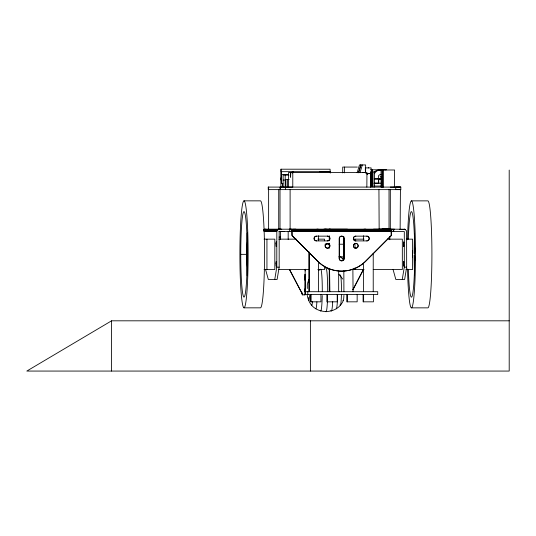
<?xml version="1.0" encoding="UTF-8"?>
<svg xmlns="http://www.w3.org/2000/svg" width="536" height="536" viewBox="0 0 536 536"><rect width="100%" height="100%" fill="white"/><g stroke="black" fill="none" stroke-linecap="round" stroke-linejoin="round"><path stroke-width="0.8" d="M266.941 269.541L266.941 239.15M268.623 229.187L268.623 187.091L268.235 187.091L268.235 189.623L400.807 189.63L400.807 187.098L280.013 187.084L280.013 229.18M274.747 279.511L276.797 267.163L276.824 231.244L277.494 229.877L279.169 229.18M278.72 229.187L278.727 189.623M265.528 269.367L268.335 279.511L277.112 279.511L279.169 267.163L279.169 231.552M280.402 189.617L280.402 187.084M280.562 239.465L280.562 231.552L283.953 231.559M280.864 187.091L280.864 169.202L330.069 169.209L330.276 173.061M281.145 169.202L281.145 171.674L330.069 171.674M281.36 171.674L281.36 183.366L282.934 183.366M282.392 183.366L282.392 187.091L268.235 187.091M288.938 175.125L283.135 175.125L283.135 187.091L285.192 187.091L285.192 175.125M285.447 189.617L285.454 187.084M288.984 179.493L285.882 179.493L285.882 187.091L287.39 187.084L287.39 179.493L288.944 179.493M288.18 239.471L288.18 231.552M288.582 187.084L288.582 172.525L366.952 172.525L366.852 187.084M289.742 231.559L289.742 229.18M290.11 229.18L290.11 189.617M290.566 172.525L290.566 177.269L290.8 172.525M291.624 231.559L291.953 229.2L292.107 235.512L317.359 260.838A34.203 34.103 -90 0 0 366.115 260.838L391.367 235.518L391.213 229.207M317.359 260.838L291.926 235.512L291.926 231.559M292.261 173.061L292.261 171.674L293.299 171.674M292.783 172.525L292.783 187.084L287.39 187.084M304.997 291.571L305.178 274.285A21.494 21.433 -90 0 1 305.426 269.266M305.178 274.285L305.178 294.86L302.271 294.86A4.75 0.362 -90 0 1 301.956 292.489M307.811 294.545L307.811 291.698M308.91 291.698L308.917 251.605M309.279 291.698L309.279 252.436M310.585 294.545L310.585 301.828L320.93 301.828L320.93 294.545M311.115 301.828L311.115 294.545M318.585 291.698L318.585 261.628M318.585 240.744L318.585 235.733M324.535 266.258L324.535 269.541L317.835 269.541M324.541 240.798L324.541 239.156L317.835 239.15M326.873 294.545L326.873 301.828L337.211 301.828L337.211 294.545M327.396 301.828L327.396 294.545M329.265 291.698L329.265 268.308M329.265 248.262L329.265 243.25M329.265 240.744L329.265 235.733M329.553 269.146L329.868 291.698M329.553 247.431L329.553 244.088M329.553 239.914L329.553 237.408M339.1 291.698L338.672 291.698L338.672 270.814M339.188 258.466L339.188 238.52A2.372 2.365 -90 0 1 341.559 236.148A2.372 2.365 -90 0 1 343.924 238.52L343.924 258.466A2.372 2.365 -90 0 1 341.553 260.838A2.372 2.365 -90 0 1 339.188 258.466L339.368 258.466A2.372 2.365 -90 0 0 341.734 260.838A2.372 2.365 -90 0 0 344.105 258.466L344.105 238.52A2.372 2.365 -90 0 0 341.74 236.148A2.372 2.365 -90 0 0 339.368 238.52L339.368 258.466M342.718 172.907L342.718 167.071L357.331 167.071M343.911 291.698L343.837 270.814M343.837 259.96L343.837 236.57M344.326 172.907L344.541 167.071M346.819 294.545L346.819 301.828L357.157 301.828L357.164 294.545M347.341 301.828L347.348 294.545M352.876 269.146L353.07 291.698M354.993 269.541L354.993 267.9M354.993 248.188L354.993 243.264M354.993 240.798L354.993 239.156M363.1 294.552L363.1 301.828L373.445 301.828L373.445 294.552M363.555 291.698L363.555 263.303M363.562 240.744L363.562 235.733M363.629 301.828L363.629 294.552M365.639 173.141L365.639 164.934L359.475 164.934L357.144 172.76M370.698 187.084L370.704 182.3M370.704 174.321L370.704 171.922L374.563 171.922L374.563 187.084M371.019 171.922L371.013 186.059L371.18 171.922M371.495 171.922L371.656 186.059L371.662 171.922M372.426 169.791L372.446 186.059L372.614 171.922M372.989 187.084L372.989 171.922M373.23 291.698L373.23 253.28M378.295 179.299L378.423 176.19A2.238 2.231 -90 0 1 381.13 174.669M378.403 183.178L378.403 179.064L381.364 179.064M378.724 183.178L378.724 179.064M379.153 229.187L378.932 189.623M381.042 169.992L381.042 187.084L382.014 187.084L382.014 169.992L381.042 169.992L394.597 169.992L394.597 187.091M389.029 229.194L389.029 189.623M389.799 239.719L389.799 236.456M390.322 189.617L390.315 229.187L394.436 229.187M317.171 260.838A34.203 34.103 -90 0 0 365.934 260.838L391.186 235.518L391.186 231.559M393.25 231.559L393.25 229.187L264.349 229.2M393.732 231.559L393.732 229.187L404.921 229.267L406.596 230.949L406.67 267.169L404.62 279.517L395.843 279.517L393.035 269.374M400.419 189.617L400.144 229.187M402.248 279.517L404.305 267.169L404.305 231.559L390.885 231.559M304.709 280.107L304.997 274.285M304.723 291.236L304.723 288.998M308.729 279.685L307.269 284.777L307.316 288.529M358.39 172.76L360.721 164.934M358.718 172.76L361.05 164.934M359.998 172.76L362.329 164.934M352.835 289.681L363.267 269.682M352.983 289.748L363.649 269.3M281.219 180.217L280.462 178.903L281.219 177.597M325.821 268.777L326.022 268.429A21.681 1.655 -90 0 1 327.67 291.731M340.012 275.504L340.313 274.988A15.129 1.152 -90 0 1 341.459 291.691M343.214 300.696C337.278 315.108 314.753 315.108 308.816 300.696M509.2 320.816L111.575 320.816L26.8 371.066L509.2 371.066L509.2 170.066M318.411 270.479L319.804 269.843M366.765 173.771L367.863 173.771L367.033 173.771M386.804 229.187L388.151 229.174M283.578 231.559L284.308 231.559M381.109 229.18L385.23 229.174M278.157 229.18L281.762 229.18M324.682 229.18L326.35 229.187M329.694 229.187L330.263 229.18L329.412 229.18M379.95 229.187L385.196 229.174M387.809 229.174L382.067 229.187M365.25 167.895L371.093 167.895L371.301 172.713M370.664 169.403L371.026 169.403M385.746 169.791L386.168 169.791L372.004 169.791L371.971 186.059L372.446 171.922M319.376 171.674L330.276 171.674M362.751 172.525L364.728 172.525M367.167 173.51L371.341 173.51M281.36 174.441L288.368 174.441M380.198 176.846L381.572 176.846M370.624 177.59L370.651 176.565M280.462 178.903L281.031 178.903M374.718 178.937L380.419 178.937M374.141 178.937L380.654 178.937M283.135 180.062L285.192 180.062M381.411 183.178L374.081 183.178L379.026 183.178M374.081 186.059L381.411 186.059M390.322 187.084L393.685 187.084M393.913 187.091L400.419 187.084M388.955 189.623L390.657 189.623M244.021 200.846A53.493 4.114 -90 0 1 247.572 281.092A53.493 4.114 -90 0 1 240.45 281.092A53.493 4.114 -90 0 1 244.021 200.846L260.429 200.853A53.493 4.114 -90 0 1 264.543 254.345A53.493 4.114 -90 0 1 260.422 307.838L244.007 307.838M411.44 200.866L427.849 200.866A53.493 4.054 90 0 1 431.909 254.359A53.493 4.054 90 0 1 427.855 307.858L411.44 307.858M289.259 229.18L290.525 229.18M291.189 229.18L292.013 229.18M292.944 229.18L294.874 229.18M295.101 229.18L295.926 229.18M316.85 229.18L318.19 229.18M323.798 229.18L347.469 229.187M363.957 229.187L365.887 229.187M373.525 229.187L380.5 229.187M382.717 229.187L389.203 229.187M263.752 229.361L278.264 229.361M278.492 229.361L280.161 229.361M289.346 229.361L391.253 229.368M400.379 229.368L405.216 229.368M264.281 229.495L277.983 229.502M278.472 229.495L280.14 229.495M289.326 229.495L391.28 229.502M399.849 229.502L405.491 229.502M264.027 229.669L277.728 229.669M278.452 229.669L280.12 229.669M289.306 229.669L391.293 229.676M263.792 229.877L277.494 229.877M292.053 229.877L391.313 229.884M263.585 230.105L277.293 230.112M292.073 230.112L391.327 230.112M264.221 230.366L277.119 230.366M292.087 230.366L391.34 230.373M264.087 230.648L276.978 230.648M292.093 230.648L391.354 230.654M263.987 230.936L276.884 230.942M292.1 230.942L391.36 230.942M263.926 231.244L276.824 231.244M292.107 231.244L391.367 231.25M278.814 231.552L292.529 231.559M278.988 237.093L280.562 237.093M264.06 239.15L274.834 239.15L274.827 269.541L264.06 269.541M278.8 239.15L296.301 239.15M353.278 239.156L364.071 239.156M387.387 239.156L402.335 239.156L402.335 269.541L373.21 269.541M406.281 239.156L412.593 239.156L412.593 269.541L405.973 269.541M324.984 244.222L329.164 244.222M339.201 244.222L343.382 244.222M240.751 254.345A42.733 3.263 -90 0 1 244.021 211.613A42.733 3.263 -90 0 1 247.277 254.325A42.733 3.263 -90 0 1 244.014 297.078A42.733 3.256 90 0 1 240.758 254.345L246.748 254.345M338.685 256.878L343.543 256.878M276.797 267.163L279.169 267.163M404.305 267.169L406.67 267.169M278.8 269.541L308.756 269.541M352.835 269.541L364.071 269.541M400.807 187.098L395.756 187.084L395.756 189.617L400.807 189.63M385.438 229.18L390.496 229.194M387.193 229.187L388.124 229.187M279.511 229.18L280.114 229.18M264.824 229.18L266.003 229.18M388.607 229.194L389.129 229.194M389.538 229.194L389.947 229.2M404.305 229.187L404.921 229.267M370.959 187.084L370.952 173.63L366.838 173.63L367.18 173.771M328.106 269.099L329.633 269.313M367.763 173.771L366.838 173.63L367.287 173.771M367.803 173.785L366.838 173.63L367.421 173.771M367.616 173.771L366.838 173.63L367.508 173.771M390.409 229.267L390.061 229.187M340.655 256.878L342.223 258.158A21.494 21.433 -90 0 1 343.308 259.424M339.007 274.224L342.705 279.048M289.675 269.682L302.813 294.86L289.494 269.682M307.202 295.329L308.609 300.334M365.284 168.693L365.465 172.713M310.391 320.816L310.391 371.066M111.575 320.816L111.575 371.066M327.436 236.148A2.372 2.365 -90 0 1 329.801 238.52A2.372 2.365 -90 0 1 327.436 240.892M353.392 239.136A2.372 2.365 -90 0 0 355.683 240.899L366.905 240.899A2.372 2.365 -90 0 0 369.277 238.52A2.372 2.365 -90 0 0 366.905 236.148L355.683 236.148A2.372 2.365 -90 0 0 353.392 237.91M366.725 236.148A2.372 2.365 -90 0 1 369.096 238.52A2.372 2.365 -90 0 1 366.725 240.899M353.392 245.186A2.372 2.365 -90 0 1 357.036 243.86A2.372 2.365 -90 0 1 357.036 247.746A2.372 2.365 -90 0 1 353.392 246.419M355.864 240.899A2.372 2.365 -90 0 1 353.492 238.52A2.372 2.365 -90 0 1 355.864 236.148M316.568 240.892A2.372 2.365 -90 0 1 314.203 238.52A2.372 2.365 -90 0 1 316.568 236.148M340.226 256.429A21.494 21.433 -90 0 1 343.643 260.087M305.031 270.935A21.494 21.433 -90 0 1 305.245 269.266M304.636 294.86A4.75 0.362 -90 0 1 304.542 294.7M309.031 279.893A10.586 0.811 -90 0 0 308.816 279.531L308.609 279.893A10.586 0.811 -90 0 0 308.247 282.633M309.52 295.403A10.586 0.811 -90 0 1 308.247 297.594M312.468 301.701A15.129 1.152 -90 0 1 311.423 304.729M320.689 269.199A20.911 1.595 -90 0 1 322.283 291.671M322.23 295.53A20.911 1.595 -90 0 1 320.273 310.317M332.695 301.346A20.911 1.595 -90 0 1 330.933 310.317M341.412 294.787A15.129 1.152 -90 0 1 340.012 304.729M343.918 295.41A10.586 0.811 -90 0 1 343.007 300.341M316.897 301.862A18.666 1.427 -90 0 1 315.791 308.783M327.416 301.761A21.681 1.655 -90 0 1 326.015 311.798M337.62 294.947A18.666 1.427 -90 0 1 336.246 308.783M412.465 251.002A7.913 0.603 90 0 1 412.465 257.695M247.183 275.725A42.733 3.263 -90 0 1 247.183 233.026M414.569 275.062A42.733 3.276 -90 0 1 414.161 255.156M414.161 253.568A42.733 3.276 -90 0 1 414.569 233.689M407.541 239.793A53.493 4.054 90 0 1 413.779 210.688A53.493 4.054 90 0 1 413.779 298.036A53.493 4.054 90 0 1 407.541 268.931M408.372 239.156A42.733 3.276 90 0 1 413.403 220.216A42.733 3.276 90 0 1 413.417 288.522A42.733 3.276 90 0 1 408.378 269.548M247.304 257.695A11.524 0.878 -90 0 1 247.109 254.345A11.524 0.878 -90 0 1 247.304 250.989M415.179 260.496A11.377 0.871 -90 0 1 414.643 256.154M414.643 252.57A11.377 0.871 90 0 1 415.179 248.222M247.331 266.653A17.407 1.327 -90 0 1 247.337 242.031M374.691 173.242A6.894 6.874 -90 0 1 382.302 170.16M374.523 171.868A6.894 6.874 -90 0 1 381.036 170.16M368.426 167.855A5.856 0.449 -90 0 1 368.654 167.855M305.058 291.698L305.058 294.545L377.719 294.552L377.719 291.698L305.058 291.698M382.557 169.992L382.55 187.084L383.521 187.084L383.521 169.992L382.557 169.992M276.08 243.605L276.254 246.594L276.254 241.843L276.08 243.605M276.08 263.23L276.254 266.218L276.254 261.468L276.08 263.23M403.588 243.605L403.762 246.594L403.762 241.85L403.588 243.605M403.581 263.23L403.762 266.218L403.755 261.474L403.581 263.23M327.617 236.148L316.387 236.148A2.372 2.365 -90 0 0 314.022 238.52A2.372 2.365 -90 0 0 316.387 240.892L327.617 240.892A2.372 2.365 -90 0 0 329.982 238.52A2.372 2.365 -90 0 0 327.617 236.148M382.416 177.59L382.148 187.084L382.416 177.59M329.104 247.478A2.372 2.365 -90 0 0 328.045 243.512A2.372 2.365 -90 0 0 325.144 246.413A2.372 2.365 -90 0 0 329.104 247.478M357.532 247.478A2.372 2.365 -90 0 0 356.474 243.512A2.372 2.365 -90 0 0 353.572 246.419A2.372 2.365 -90 0 0 357.532 247.478M329.285 247.478A2.372 2.365 -90 0 0 328.226 243.512A2.372 2.365 -90 0 0 325.325 246.413A2.372 2.365 -90 0 0 329.285 247.478"/></g></svg>
